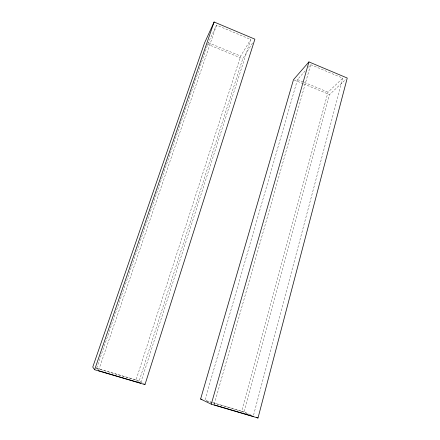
<?xml version="1.0" encoding="UTF-8"?>
<svg xmlns="http://www.w3.org/2000/svg" width="440" height="440" viewBox="0 0 440 440"><rect width="100%" height="100%" fill="white"/><g stroke="black" fill="none" stroke-linecap="round" stroke-linejoin="round"><path stroke-width="0.33" stroke-dasharray="2.2 1.65" d="M253.567 415.085L342.798 78.172L310.679 64.675L308.407 67.243M247.115 413.732L241.632 411.318L328.02 92.186L342.798 78.172M250.696 414.805L243.991 411.873L329.527 94.573L345.769 79.409M214.258 404.184L310.679 64.675M205.051 399.768L297.506 79.574L305.228 70.84M142.098 382.718L139.227 380.842L242.754 58.762L253.115 42.048M140.816 382.476L250.729 39.485L216.541 25.119L208.296 42.702L96.624 368.374L97.73 369.754M138.567 381.761L136.015 380.039L240.658 56.078L250.729 39.485M98.687 370.029L216.541 25.119M96.025 368.049L139.227 380.842M206.514 400.774L211.778 402.331M212.432 402.523L243.991 411.873M96.624 368.374L136.015 380.039M206.173 400.818L241.632 411.318M208.296 42.702L240.658 56.078M297.506 79.574L303.732 82.148M304.359 82.401L328.02 92.186M207.037 44.022L242.754 58.762M294.113 79.959L302.968 83.611M303.6 83.875L329.527 94.573"/><path stroke-width="0.66" d="M258.005 418L347.248 78.034L308.93 61.908L293.48 79.695L200.596 399.02L211.261 404.19L258.005 418L256.784 417.466M211.261 404.19L308.93 61.908M144.975 384.599L254.903 39.166L214.11 22L204.534 42.988L92.752 367.076L94.628 369.721L144.975 384.599L143.825 383.845M94.628 369.721L214.11 22M200.596 399.02L201.916 399.41M98.467 370.678L140.602 383.13M214.071 404.844L253.215 416.416"/></g></svg>
